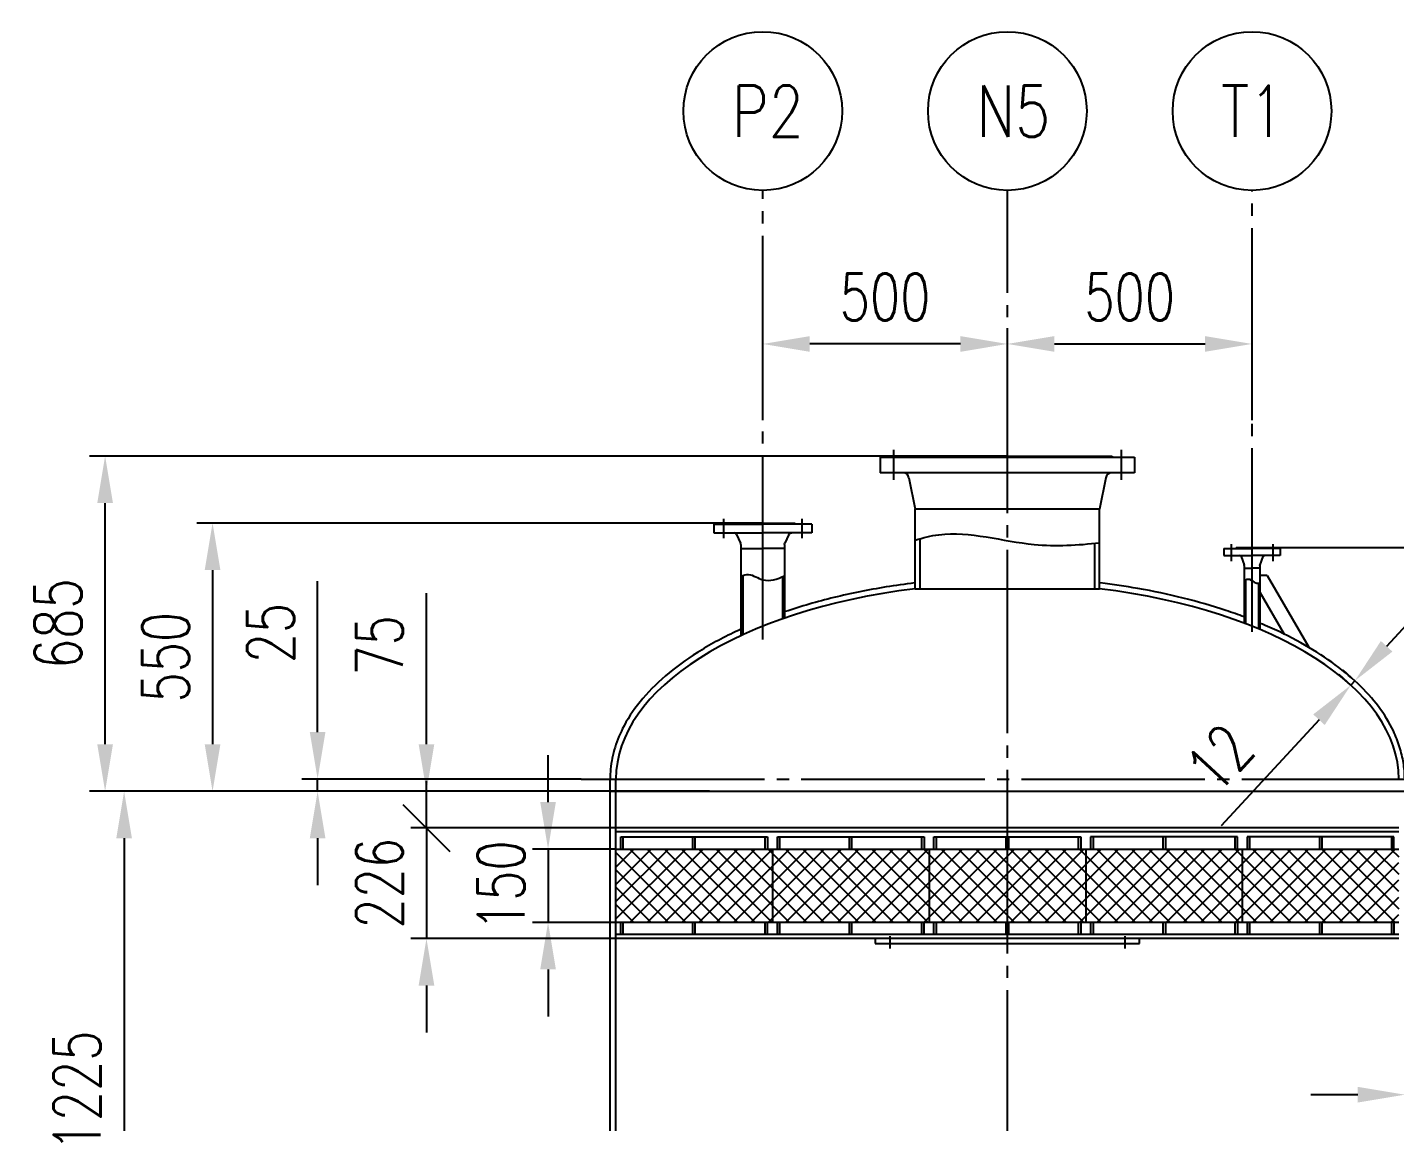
# Model space of a CAD drawing. Extents: x 16825 to 205982, y -10874 to 68273.
# Drawn here: x 188643 to 191438, y 63724 to 65960 of the extents above; entities that cross this region are included whole.
import ezdxf

# ---------------------------------------------------------------- set-up
doc = ezdxf.new("R2010")
doc.units = 0
doc.header["$LTSCALE"] = 5
doc.header["$MEASUREMENT"] = 0
doc.linetypes.add('CENTER', pattern=[18, 15, -1, 1, -1])
doc.linetypes.add('DIVIDE', pattern=[20, 15, -1, 1, -1, 1, -1])
doc.layers.get('0').update_dxf_attribs({"color": 4, "linetype": 'DIVIDE'})
doc.layers.get('DEFPOINTS').update_dxf_attribs({"linetype": 'CONTINUOUS'})
for name, color, linetype in [('CEN', 6, 'CENTER'), ('DIM', 1, 'CONTINUOUS'), ('HAT', 8, 'CONTINUOUS'), ('THIN', 1, 'CONTINUOUS'), ('THK', 2, 'CONTINUOUS'), ('TXT', 3, 'CONTINUOUS')]:
    doc.layers.add(name, color=color, linetype=linetype)
doc.styles.get("Standard").update_dxf_attribs({"font": 'simplex', "width": 0.75, "bigfont": 'hzdx'})
doc.dimstyles.new('DIM3', dxfattribs={"dimscale": 0, "dimtxt": 3, "dimasz": 3, "dimexe": 1, "dimexo": 0, "dimgap": 1.5, "dimtad": 1, "dimdec": 4, "dimdsep": 46, "dimtxsty": 'Standard', "dimcen": 3, "dimclrd": 1, "dimclrt": 3, "dimadec": 0, "dimazin": 0, "dimtfac": 0.75, "dimtdec": 4, "dimtix": 1, "dimtmove": 0, "dimatfit": 0, "dimfxl": 0, "dimtolj": 1, "dimtzin": 0, "dimarcsym": 0})

# ---------------------------------------------------------------- blocks, each defined once
blk = doc.blocks.new('*D176')
at = {"layer": 'DEFPOINTS', "color": 0}
for p in [(190626.9, 66718.7), (192790.8, 66718.7), (192324.3, 63318.7)]:
    blk.add_point(p, dxfattribs=at)
at = {"layer": 'DIM', "lineweight": -2}
for p, q in [((190626.9, 66718.7), (192822.8, 66718.7)), ((192324.3, 63318.7), (192822.8, 63318.7))]:
    blk.add_line(p, q, dxfattribs=at)
at = {"layer": 'DIM', "color": 1, "lineweight": -2}
blk.add_line((192790.8, 63414.7), (192790.8, 66622.7), dxfattribs=at)
at = {"layer": 'DIM', "color": 1}
for points in [[(192774.8, 66622.7), (192806.8, 66622.7), (192790.8, 66718.7)], [(192774.8, 63414.7), (192806.8, 63414.7), (192790.8, 63318.7)]]:
    blk.add_solid(points, dxfattribs=at)
at = {"layer": 'DIM', "color": 3, "insert": (192694.8, 65018.7), "char_height": 96, "attachment_point": 5, "rotation": 90}
blk.add_mtext('\\A1;3400', dxfattribs=at)
blk = doc.blocks.new('*D174')
at = {"layer": 'DEFPOINTS', "color": 0}
for p in [(190606.1, 67027), (190606.1, 66634.7), (191706.1, 65723.8)]:
    blk.add_point(p, dxfattribs=at)
at = {"layer": 'DIM', "lineweight": -2}
for p, q in [((190606.1, 66634.7), (190606.1, 67059)), ((191706.1, 65723.8), (191706.1, 67059))]:
    blk.add_line(p, q, dxfattribs=at)
at = {"layer": 'DIM', "color": 1, "lineweight": -2}
blk.add_line((191610.1, 67027), (190702.1, 67027), dxfattribs=at)
at = {"layer": 'DIM', "color": 1}
for points in [[(190702.1, 67043), (190702.1, 67011), (190606.1, 67027)], [(191610.1, 67043), (191610.1, 67011), (191706.1, 67027)]]:
    blk.add_solid(points, dxfattribs=at)
at = {"layer": 'DIM', "color": 3, "insert": (191156.1, 67123), "char_height": 96, "attachment_point": 5}
blk.add_mtext('\\A1;1100', dxfattribs=at)
blk = doc.blocks.new('*D207')
at = {"layer": 'DEFPOINTS', "color": 0}
for p in [(190146.1, 64946.7), (189021.6, 64398.7), (190037.6, 64398.7)]:
    blk.add_point(p, dxfattribs=at)
at = {"layer": 'DIM', "lineweight": -2}
for p, q in [((190146.1, 64946.7), (188989.6, 64946.7)), ((190037.6, 64398.7), (188989.6, 64398.7))]:
    blk.add_line(p, q, dxfattribs=at)
at = {"layer": 'DIM', "color": 1, "lineweight": -2}
blk.add_line((189021.6, 64850.7), (189021.6, 64494.7), dxfattribs=at)
at = {"layer": 'DIM', "color": 1}
for points in [[(189005.6, 64850.7), (189037.6, 64850.7), (189021.6, 64946.7)], [(189005.6, 64494.7), (189037.6, 64494.7), (189021.6, 64398.7)]]:
    blk.add_solid(points, dxfattribs=at)
at = {"layer": 'DIM', "color": 3, "insert": (188925.6, 64672.7), "char_height": 96, "attachment_point": 5, "rotation": 90}
blk.add_mtext('\\A1;550', dxfattribs=at)
blk = doc.blocks.new('*D205')
at = {"layer": 'DEFPOINTS', "color": 0}
for p in [(188802, 65083.7), (190646.1, 65083.7), (189434.1, 64398.7)]:
    blk.add_point(p, dxfattribs=at)
at = {"layer": 'DIM', "lineweight": -2}
for p, q in [((190646.1, 65083.7), (188770, 65083.7)), ((189434.1, 64398.7), (188770, 64398.7))]:
    blk.add_line(p, q, dxfattribs=at)
at = {"layer": 'DIM', "color": 1, "lineweight": -2}
blk.add_line((188802, 64494.7), (188802, 64987.7), dxfattribs=at)
at = {"layer": 'DIM', "color": 1}
for points in [[(188786, 64987.7), (188818, 64987.7), (188802, 65083.7)], [(188786, 64494.7), (188818, 64494.7), (188802, 64398.7)]]:
    blk.add_solid(points, dxfattribs=at)
at = {"layer": 'DIM', "color": 3, "insert": (188706, 64741.2), "char_height": 96, "attachment_point": 5, "rotation": 90}
blk.add_mtext('\\A1;685', dxfattribs=at)
blk = doc.blocks.new('*D204')
at = {"layer": 'DEFPOINTS', "color": 0}
for p in [(189458.8, 64398.7), (189892.9, 64398.7), (189890.7, 64323.7)]:
    blk.add_point(p, dxfattribs=at)
at = {"layer": 'DIM', "color": 1, "lineweight": -2}
for p, q in [((189458.8, 64494.7), (189458.8, 64803.2)), ((189458.8, 64323.7), (189458.8, 64398.7)), ((189458.8, 64323.7), (189458.8, 64227.7))]:
    blk.add_line(p, q, dxfattribs=at)
at = {"layer": 'DIM', "lineweight": -2}
for p, q in [((189892.9, 64398.7), (189426.8, 64398.7)), ((189890.7, 64323.7), (189426.8, 64323.7))]:
    blk.add_line(p, q, dxfattribs=at)
at = {"layer": 'DIM', "color": 1}
blk.add_solid([(189442.8, 64494.7), (189474.8, 64494.7), (189458.8, 64398.7)], dxfattribs=at)
at = {"layer": 'DIM', "color": 3, "insert": (189362.8, 64696.9), "char_height": 96, "attachment_point": 5, "rotation": 90}
blk.add_mtext('\\A1;75', dxfattribs=at)
blk = doc.blocks.new('_None')
blk = doc.blocks.new('*D206')
at = {"layer": 'DEFPOINTS', "color": 0}
for p in [(189774.9, 64423.7), (189236.3, 64398.7), (189693.8, 64398.7)]:
    blk.add_point(p, dxfattribs=at)
at = {"layer": 'DIM', "color": 1, "lineweight": -2}
for p, q in [((189236.3, 64519.7), (189236.3, 64828.2)), ((189236.3, 64398.7), (189236.3, 64423.7)), ((189236.3, 64302.7), (189236.3, 64206.7))]:
    blk.add_line(p, q, dxfattribs=at)
at = {"layer": 'DIM', "lineweight": -2}
for p, q in [((189774.9, 64423.7), (189204.3, 64423.7)), ((189693.8, 64398.7), (189204.3, 64398.7))]:
    blk.add_line(p, q, dxfattribs=at)
at = {"layer": 'DIM', "color": 1}
for points in [[(189220.3, 64519.7), (189252.3, 64519.7), (189236.3, 64423.7)], [(189220.3, 64302.7), (189252.3, 64302.7), (189236.3, 64398.7)]]:
    blk.add_solid(points, dxfattribs=at)
at = {"layer": 'DIM', "color": 3, "insert": (189140.3, 64721.9), "char_height": 96, "attachment_point": 5, "rotation": 90}
blk.add_mtext('\\A1;25', dxfattribs=at)
blk = doc.blocks.new('*D203')
at = {"layer": 'DEFPOINTS', "color": 0}
for p in [(189846.1, 64280.7), (189707.3, 64130.7), (189846.1, 64130.7)]:
    blk.add_point(p, dxfattribs=at)
at = {"layer": 'DIM', "color": 1, "lineweight": -2}
for p, q in [((189707.3, 64376.7), (189707.3, 64472.7)), ((189707.3, 64280.7), (189707.3, 64130.7)), ((189707.3, 64034.7), (189707.3, 63938.7))]:
    blk.add_line(p, q, dxfattribs=at)
at = {"layer": 'DIM', "lineweight": -2}
for p, q in [((189846.1, 64280.7), (189675.3, 64280.7)), ((189846.1, 64130.7), (189675.3, 64130.7))]:
    blk.add_line(p, q, dxfattribs=at)
at = {"layer": 'DIM', "color": 1}
for points in [[(189691.3, 64376.7), (189723.3, 64376.7), (189707.3, 64280.7)], [(189691.3, 64034.7), (189723.3, 64034.7), (189707.3, 64130.7)]]:
    blk.add_solid(points, dxfattribs=at)
at = {"layer": 'DIM', "color": 3, "insert": (189611.3, 64205.7), "char_height": 96, "attachment_point": 5, "rotation": 90}
blk.add_mtext('\\A1;150', dxfattribs=at)
blk = doc.blocks.new('_Oblique')
at = {"color": 0, "linetype": 'ByBlock', "lineweight": -2}
blk.add_line((-0.5, -0.5), (0.5, 0.5), dxfattribs=at)
blk = doc.blocks.new('*D202')
at = {"layer": 'DEFPOINTS', "color": 0}
for p in [(189548, 64323.7), (189458.8, 64097.7), (189846.1, 64097.7)]:
    blk.add_point(p, dxfattribs=at)
at = {"layer": 'DIM', "color": 1, "lineweight": -2}
for p, q in [((189458.8, 64323.7), (189458.8, 64419.7)), ((189458.8, 64323.7), (189458.8, 64097.7)), ((189458.8, 64001.7), (189458.8, 63905.7))]:
    blk.add_line(p, q, dxfattribs=at)
at = {"layer": 'DIM', "lineweight": -2}
for p, q in [((189548, 64323.7), (189426.8, 64323.7)), ((189846.1, 64097.7), (189426.8, 64097.7))]:
    blk.add_line(p, q, dxfattribs=at)
at = {"layer": 'DIM', "color": 1}
blk.add_solid([(189442.8, 64001.7), (189474.8, 64001.7), (189458.8, 64097.7)], dxfattribs=at)
at = {"layer": 'DIM', "color": 1, "lineweight": -2, "xscale": 96, "yscale": 96, "zscale": 96, "rotation": 270}
blk.add_blockref('_Oblique', (189458.8, 64323.7), dxfattribs=at)
at = {"layer": 'DIM', "color": 3, "insert": (189362.8, 64210.7), "char_height": 96, "attachment_point": 5, "rotation": 90}
blk.add_mtext('\\A1;226', dxfattribs=at)
blk = doc.blocks.new('*D211')
at = {"layer": 'DEFPOINTS', "color": 0}
for p in [(191146.1, 64896.7), (191380.3, 64398.7), (192173.8, 64398.7)]:
    blk.add_point(p, dxfattribs=at)
at = {"layer": 'DIM', "lineweight": -2}
for p, q in [((191146.1, 64896.7), (192205.8, 64896.7)), ((191380.3, 64398.7), (192205.8, 64398.7))]:
    blk.add_line(p, q, dxfattribs=at)
at = {"layer": 'DIM', "color": 1, "lineweight": -2}
blk.add_line((192173.8, 64800.7), (192173.8, 64494.7), dxfattribs=at)
at = {"layer": 'DIM', "color": 1}
for points in [[(192157.8, 64800.7), (192189.8, 64800.7), (192173.8, 64896.7)], [(192157.8, 64494.7), (192189.8, 64494.7), (192173.8, 64398.7)]]:
    blk.add_solid(points, dxfattribs=at)
at = {"layer": 'DIM', "color": 3, "insert": (192077.8, 64647.7), "char_height": 96, "attachment_point": 5, "rotation": 90}
blk.add_mtext('\\A1;500', dxfattribs=at)
blk = doc.blocks.new('*D210')
at = {"layer": 'DEFPOINTS', "color": 0}
for p in [(191348, 64615.5), (191349.4, 64614.3), (191357.5, 64623.1)]:
    blk.add_point(p, dxfattribs=at)
at = {"layer": 'THK', "color": 1, "lineweight": -2}
for p, q in [((191421.3, 64694.9), (191486.3, 64765.5)), ((191357.5, 64623.1), (191332.7, 64646)), ((191349.4, 64614.3), (191324.5, 64637.2)), ((191356.2, 64624.4), (191348, 64615.5)), ((191283, 64545), (191083.1, 64328.2))]:
    blk.add_line(p, q, dxfattribs=at)
at = {"layer": 'THK', "color": 1}
for points in [[(191409.5, 64705.8), (191433, 64684.1), (191356.2, 64624.4)], [(191271.2, 64555.8), (191294.7, 64534.1), (191348, 64615.5)]]:
    blk.add_solid(points, dxfattribs=at)
at = {"layer": 'THK', "color": 3, "insert": (191079.9, 64466.4), "char_height": 96, "attachment_point": 5, "rotation": 47.3208}
blk.add_mtext('\\A1;12', dxfattribs=at)
blk = doc.blocks.new('*D212')
at = {"layer": 'DEFPOINTS', "color": 0}
for p in [(191706.1, 63984.8), (191458.1, 63881.5), (191458.1, 63778.6)]:
    blk.add_point(p, dxfattribs=at)
at = {"layer": 'DIM', "lineweight": -2}
for p, q in [((191706.1, 63984.8), (191706.1, 63746.6)), ((191458.1, 63881.5), (191458.1, 63746.6))]:
    blk.add_line(p, q, dxfattribs=at)
at = {"layer": 'DIM', "color": 1, "lineweight": -2}
for p, q in [((191362.1, 63778.6), (191266.1, 63778.6)), ((191458.1, 63778.6), (191706.1, 63778.6)), ((191802.1, 63778.6), (192179.2, 63778.6))]:
    blk.add_line(p, q, dxfattribs=at)
at = {"layer": 'DIM', "color": 1}
for points in [[(191362.1, 63794.6), (191362.1, 63762.6), (191458.1, 63778.6)], [(191802.1, 63794.6), (191802.1, 63762.6), (191706.1, 63778.6)]]:
    blk.add_solid(points, dxfattribs=at)
at = {"layer": 'DIM', "color": 3, "insert": (192038.7, 63874.6), "char_height": 96, "attachment_point": 5}
blk.add_mtext('\\A1;250', dxfattribs=at)
blk = doc.blocks.new('*D215')
at = {"layer": 'DEFPOINTS', "color": 0}
for p in [(191146.1, 65312.8), (190646.1, 65142.3), (191146.1, 65157.1)]:
    blk.add_point(p, dxfattribs=at)
at = {"layer": 'DIM', "lineweight": -2}
for p, q in [((190646.1, 65142.3), (190646.1, 65344.8)), ((191146.1, 65157.1), (191146.1, 65344.8))]:
    blk.add_line(p, q, dxfattribs=at)
at = {"layer": 'DIM', "color": 1, "lineweight": -2}
blk.add_line((190742.1, 65312.8), (191050.1, 65312.8), dxfattribs=at)
at = {"layer": 'DIM', "color": 1}
for points in [[(190742.1, 65328.8), (190742.1, 65296.8), (190646.1, 65312.8)], [(191050.1, 65328.8), (191050.1, 65296.8), (191146.1, 65312.8)]]:
    blk.add_solid(points, dxfattribs=at)
at = {"layer": 'DIM', "color": 3, "insert": (190896.1, 65408.8), "char_height": 96, "attachment_point": 5}
blk.add_mtext('\\A1;500', dxfattribs=at)
blk = doc.blocks.new('*D214')
at = {"layer": 'DEFPOINTS', "color": 0}
for p in [(190146.1, 65312.8), (190146.1, 65157.1), (190646.1, 65142.3)]:
    blk.add_point(p, dxfattribs=at)
at = {"layer": 'DIM', "lineweight": -2}
for p, q in [((190146.1, 65157.1), (190146.1, 65344.8)), ((190646.1, 65142.3), (190646.1, 65344.8))]:
    blk.add_line(p, q, dxfattribs=at)
at = {"layer": 'DIM', "color": 1, "lineweight": -2}
blk.add_line((190550.1, 65312.8), (190242.1, 65312.8), dxfattribs=at)
at = {"layer": 'DIM', "color": 1}
for points in [[(190242.1, 65328.8), (190242.1, 65296.8), (190146.1, 65312.8)], [(190550.1, 65328.8), (190550.1, 65296.8), (190646.1, 65312.8)]]:
    blk.add_solid(points, dxfattribs=at)
at = {"layer": 'DIM', "color": 3, "insert": (190396.1, 65408.8), "char_height": 96, "attachment_point": 5}
blk.add_mtext('\\A1;500', dxfattribs=at)
blk = doc.blocks.new('*D244')
at = {"layer": 'DEFPOINTS', "color": 0}
for p in [(189834.1, 64398.7), (188840.8, 63173.7), (189327.5, 63173.7)]:
    blk.add_point(p, dxfattribs=at)
at = {"layer": 'DIM', "lineweight": -2}
for p, q in [((189834.1, 64398.7), (188808.8, 64398.7)), ((189327.5, 63173.7), (188808.8, 63173.7))]:
    blk.add_line(p, q, dxfattribs=at)
at = {"layer": 'DIM', "color": 1, "lineweight": -2}
blk.add_line((188840.8, 64302.7), (188840.8, 63269.7), dxfattribs=at)
at = {"layer": 'DIM', "color": 1}
for points in [[(188824.8, 64302.7), (188856.8, 64302.7), (188840.8, 64398.7)], [(188824.8, 63269.7), (188856.8, 63269.7), (188840.8, 63173.7)]]:
    blk.add_solid(points, dxfattribs=at)
at = {"layer": 'DIM', "color": 3, "insert": (188744.8, 63786.2), "char_height": 96, "attachment_point": 5, "rotation": 90}
blk.add_mtext('\\A1;1225', dxfattribs=at)

msp = doc.modelspace()

# ---------------------------------------------------------------- hatches: boundary and pattern name
at = {"layer": 'HAT', "ltscale": 50}
h = msp.add_hatch(dxfattribs=at)
h.set_pattern_fill('ANSI37', color=256, scale=200, style=0)
h.set_pattern_definition([(45, (97636.485, 6399.63), (-17.6776695, 17.6776695), []), (135, (97636.485, 6399.63), (-17.6776695, -17.6776695), [])])
h.paths.add_polyline_path([(191446.09, 64280.657), (191446.09, 64130.657), (189846.09, 64130.657), (189846.09, 64280.657)])

# ---------------------------------------------------------------- linework, layer by layer
at = {"layer": 'CEN', "ltscale": 5}
for p, q in [((190146.09, 64709.096), (190146.09, 65626.635)), ((190646.09, 28517.234), (190646.09, 65626.635)), ((191146.09, 64724.688), (191146.09, 65626.635)), ((189774.938, 64423.657), (191517.243, 64423.657))]:
    msp.add_line(p, q, dxfattribs=at)
at = {"layer": 'CEN'}
for p, q in [((190413.59, 65096.521), (190413.59, 65034.794)), ((190878.59, 65096.521), (190878.59, 65034.794)), ((190066.09, 64955.639), (190066.09, 64915.701)), ((190226.09, 64955.639), (190226.09, 64915.701)), ((191103.59, 64903.447), (191103.59, 64869.103)), ((191188.59, 64903.447), (191188.59, 64869.103)), ((190406.09, 64102.657), (190406.09, 64077.657)), ((190886.09, 64102.657), (190886.09, 64077.657))]:
    msp.add_line(p, q, dxfattribs=at)
at = {"layer": 'DIM'}
for centre in [(190146.09, 65788.821), (190646.09, 65788.821), (191146.09, 65788.821)]:
    msp.add_circle(centre, 162.187, dxfattribs=at)
at = {"layer": 'THIN'}
for points, knots in [([(190457.59, 64911.837), (190473.669, 64916.96), (190552.297, 64936.227), (190680.503, 64895.046), (190790.108, 64901.441), (190834.59, 64906.639)], [73.95406601, 73.95406601, 73.95406601, 73.95406601, 124.63706484, 320.11181234, 454.10104206, 454.10104206, 454.10104206, 454.10104206]), ([(190101.59, 64838.251), (190106.842, 64840.571), (190121.693, 64844.673), (190150.543, 64823.103), (190175.547, 64832.209), (190190.59, 64839.173)], [14.51240889, 14.51240889, 14.51240889, 14.51240889, 31.26172199, 61.96279265, 107.75013966, 107.75013966, 107.75013966, 107.75013966])]:
    msp.add_open_spline(points, degree=3, knots=knots, dxfattribs=at)
at = {"layer": 'THK'}
for p, q in [((190386.09, 65081.657), (190906.09, 65081.657)), ((190386.09, 65081.657), (190386.09, 65049.657)), ((190432.09, 65083.657), (190860.09, 65083.657)), ((190432.09, 65083.657), (190432.09, 65081.657)), ((190860.09, 65083.657), (190860.09, 65081.657)), ((190906.09, 65081.657), (190906.09, 65049.657)), ((190906.09, 65049.657), (190386.09, 65049.657)), ((190444.884, 65039.12), (190457.59, 64975.198)), ((190847.296, 65039.12), (190834.59, 64975.198)), ((190834.59, 64975.198), (190457.59, 64975.198)), ((190457.59, 64812.395), (190457.59, 64975.198)), ((190834.59, 64812.395), (190834.59, 64975.198)), ((190080.09, 64946.67), (190212.09, 64946.67)), ((190080.09, 64946.67), (190080.09, 64944.67)), ((190212.09, 64946.67), (190212.09, 64944.67)), ((190046.09, 64944.67), (190146.09, 64944.67)), ((190046.09, 64944.67), (190046.09, 64926.67)), ((190046.09, 64926.67), (190146.09, 64926.67)), ((190092.776, 64923.459), (190100.903, 64905.979)), ((190101.59, 64903.19), (190101.59, 64894.67)), ((190101.59, 64894.67), (190146.09, 64894.67)), ((190101.59, 64894.67), (190101.59, 64716.71)), ((190190.59, 64894.67), (190190.59, 64752.489)), ((190467.59, 64812.395), (190467.59, 64914.863)), ((190824.59, 64812.395), (190824.59, 64905.516)), ((191088.59, 64894.67), (191146.09, 64894.67)), ((191088.59, 64894.67), (191088.59, 64880.67)), ((191113.59, 64896.67), (191178.59, 64896.67)), ((191113.59, 64896.67), (191113.59, 64894.67)), ((191178.59, 64896.67), (191178.59, 64894.67)), ((191088.59, 64880.67), (191146.09, 64880.67)), ((191124.082, 64878.12), (191129.818, 64861.369)), ((190105.59, 64839.833), (190105.59, 64718.556)), ((190186.59, 64837.362), (190186.59, 64751.094)), ((191130.09, 64859.919), (191130.09, 64854.67)), ((191130.09, 64854.67), (191146.09, 64854.67)), ((191130.09, 64854.67), (191130.09, 64742.148)), ((191162.09, 64854.67), (191162.09, 64729.33)), ((191177.234, 64839.67), (191261.959, 64692.923)), ((190457.59, 64812.395), (190834.59, 64812.395)), ((191133.09, 64831.19), (191133.09, 64741.002)), ((191159.09, 64824.128), (191159.09, 64730.59)), ((191162.09, 64805.9), (191211.736, 64719.911)), ((189834.09, 63227.657), (189834.09, 64423.657)), ((189846.09, 63119.657), (189846.09, 64423.657)), ((189836.09, 64398.657), (191456.09, 64398.657)), ((191446.09, 64323.657), (189846.09, 64323.657)), ((191446.09, 64315.657), (189846.09, 64315.657)), ((189856.09, 64305.657), (190156.09, 64305.657)), ((189856.09, 64280.657), (189856.09, 64305.657)), ((189861.09, 64280.657), (189861.09, 64305.657)), ((190003.09, 64280.657), (190003.09, 64305.657)), ((190008.09, 64280.657), (190008.09, 64305.657)), ((190151.09, 64280.657), (190151.09, 64305.657)), ((190156.09, 64305.657), (190156.09, 64280.657)), ((190176.09, 64280.657), (190176.09, 64305.657)), ((190176.09, 64305.657), (190476.09, 64305.657)), ((190181.09, 64280.657), (190181.09, 64305.657)), ((190323.09, 64280.657), (190323.09, 64305.657)), ((190328.09, 64280.657), (190328.09, 64305.657)), ((190471.09, 64280.657), (190471.09, 64305.657)), ((190476.09, 64305.657), (190476.09, 64280.657)), ((190496.09, 64280.657), (190496.09, 64305.657)), ((190496.09, 64305.657), (190796.09, 64305.657)), ((190501.09, 64280.657), (190501.09, 64305.657)), ((190643.59, 64280.657), (190643.59, 64305.657)), ((190648.59, 64305.657), (190648.59, 64280.657)), ((190791.09, 64305.657), (190791.09, 64280.657)), ((190796.09, 64305.657), (190796.09, 64280.657)), ((191116.09, 64305.657), (190816.09, 64305.657)), ((190816.09, 64305.657), (190816.09, 64280.657)), ((190821.09, 64305.657), (190821.09, 64280.657)), ((190964.09, 64305.657), (190964.09, 64280.657)), ((190969.09, 64305.657), (190969.09, 64280.657)), ((191111.09, 64305.657), (191111.09, 64280.657)), ((191116.09, 64280.657), (191116.09, 64305.657)), ((191436.09, 64305.657), (191136.09, 64305.657)), ((191136.09, 64305.657), (191136.09, 64280.657)), ((191141.09, 64305.657), (191141.09, 64280.657)), ((191284.09, 64305.657), (191284.09, 64280.657)), ((191289.09, 64305.657), (191289.09, 64280.657)), ((191431.09, 64305.657), (191431.09, 64280.657)), ((191436.09, 64280.657), (191436.09, 64305.657)), ((189846.09, 64280.657), (191446.09, 64280.657)), ((189846.09, 64130.657), (189846.09, 64280.657)), ((190166.09, 64280.657), (190166.09, 64130.657)), ((190486.09, 64280.657), (190486.09, 64130.657)), ((190806.09, 64280.657), (190806.09, 64130.657)), ((191126.09, 64280.657), (191126.09, 64130.657)), ((191446.09, 64130.657), (189846.09, 64130.657)), ((189856.09, 64105.657), (189856.09, 64130.657)), ((189861.09, 64105.657), (189861.09, 64130.657)), ((190003.09, 64105.657), (190003.09, 64130.657)), ((190008.09, 64105.657), (190008.09, 64130.657)), ((190151.09, 64105.657), (190151.09, 64130.657)), ((190156.09, 64105.657), (190156.09, 64130.657)), ((190176.09, 64105.657), (190176.09, 64130.657)), ((190181.09, 64105.657), (190181.09, 64130.657)), ((190323.09, 64105.657), (190323.09, 64130.657)), ((190328.09, 64105.657), (190328.09, 64130.657)), ((190471.09, 64105.657), (190471.09, 64130.657)), ((190476.09, 64105.657), (190476.09, 64130.657)), ((190496.09, 64105.657), (190496.09, 64130.657)), ((190501.09, 64105.657), (190501.09, 64130.657)), ((190643.59, 64105.657), (190643.59, 64130.657)), ((190648.59, 64130.657), (190648.59, 64105.657)), ((190791.09, 64130.657), (190791.09, 64105.657)), ((190796.09, 64130.657), (190796.09, 64105.657)), ((190816.09, 64130.657), (190816.09, 64105.657)), ((190821.09, 64130.657), (190821.09, 64105.657)), ((190964.09, 64130.657), (190964.09, 64105.657)), ((190969.09, 64130.657), (190969.09, 64105.657)), ((191111.09, 64130.657), (191111.09, 64105.657)), ((191116.09, 64130.657), (191116.09, 64105.657)), ((191136.09, 64130.657), (191136.09, 64105.657)), ((191141.09, 64130.657), (191141.09, 64105.657)), ((191284.09, 64130.657), (191284.09, 64105.657)), ((191289.09, 64130.657), (191289.09, 64105.657)), ((191431.09, 64130.657), (191431.09, 64105.657)), ((191436.09, 64130.657), (191436.09, 64105.657)), ((191446.09, 64105.657), (189846.09, 64105.657)), ((191446.09, 64097.657), (189846.09, 64097.657)), ((190376.09, 64097.657), (190376.09, 64087.657)), ((190376.09, 64087.657), (190916.09, 64087.657)), ((190916.09, 64087.657), (190916.09, 64097.657))]:
    msp.add_line(p, q, dxfattribs=at)
at = {"layer": 'THK', "extrusion": (-1.22461e-16, 7.4983e-33, -1)}
for p, q in [((190246.09, 64944.67), (190146.09, 64944.67)), ((190246.09, 64926.67), (190146.09, 64926.67)), ((190199.404, 64923.459), (190191.278, 64905.979)), ((190246.09, 64944.67), (190246.09, 64926.67)), ((190190.59, 64894.67), (190146.09, 64894.67)), ((190190.59, 64903.19), (190190.59, 64894.67)), ((191203.59, 64894.67), (191146.09, 64894.67)), ((191203.59, 64894.67), (191203.59, 64880.67)), ((191203.59, 64880.67), (191146.09, 64880.67)), ((191168.098, 64878.12), (191162.362, 64861.369)), ((191162.09, 64854.67), (191146.09, 64854.67)), ((191162.09, 64859.919), (191162.09, 64854.67)), ((191177.234, 64839.67), (191162.09, 64839.67))]:
    msp.add_line(p, q, dxfattribs=at)
at = {"layer": 'THK'}
for centre, radius, start, end in [((190432.973, 65037.657), 12, 7, 90), ((190859.207, 65037.657), 12, 90, 173), ((190087.464, 64920.67), 6, 27.699473, 90), ((190095.59, 64903.19), 6, 360, 27.699473), ((191120.354, 64876.67), 4, 21.250506, 90), ((191126.09, 64859.919), 4, 360, 21.250506)]:
    msp.add_arc(centre, radius, start, end, dxfattribs=at)
at = {"layer": 'THK', "extrusion": (-1.22461e-16, 7.4983e-33, -1)}
for centre, radius, start, end in [((-190204.717, 64920.67), 6, 27.699473, 90), ((-190196.59, 64903.19), 6, 360, 27.699473), ((-191171.826, 64876.67), 4, 21.250506, 90), ((-191166.09, 64859.919), 4, 360, 21.250506)]:
    msp.add_arc(centre, radius, start, end, dxfattribs=at)
at = {"layer": 'THK'}
for major_axis, start_param, end_param in [((-800, 0), -1.3329347, 0), ((800, 0), 0, 1.3329347)]:
    msp.add_ellipse((190646.09, 64423.657), major_axis=major_axis, ratio=0.5, start_param=start_param, end_param=end_param, dxfattribs=at)
for points, knots in [([(190456.146, 64824.308), (190436.643, 64821.944), (190417.313, 64819.215), (190361.752, 64810.239), (190326.12, 64803.046), (190257.214, 64786.19), (190223.939, 64776.527), (190191.645, 64765.539), (190191.117, 64765.36), (190190.59, 64765.179)], [4.950250606, 4.950250606, 4.950250606, 4.950250606, 5.024909042, 5.024909042, 5.167391751, 5.167391751, 5.309874461, 5.309874461, 5.31224244, 5.31224244, 5.31224244, 5.31224244]), ([(191130.09, 64754.973), (191117.894, 64759.544), (191105.445, 64763.94), (191064.723, 64777.476), (191035.543, 64785.911), (190975.348, 64800.891), (190944.332, 64807.435), (190887.489, 64817.391), (190861.915, 64821.17), (190836.034, 64824.308)], [4.069216976, 4.069216976, 4.069216976, 4.069216976, 4.125695771, 4.125695771, 4.250576125, 4.250576125, 4.375456479, 4.375456479, 4.474527355, 4.474527355, 4.474527355, 4.474527355]), ([(191130.09, 64829.738), (191133.704, 64831.791), (191141.732, 64834.097), (191151.73, 64823.822), (191159.305, 64823.969), (191162.09, 64824.49)], [12.58912226, 12.58912226, 12.58912226, 12.58912226, 24.61451536, 39.60861687, 48.0104667, 48.0104667, 48.0104667, 48.0104667]), ([(190101.59, 64729.922), (190073.177, 64716.946), (190046.566, 64702.937), (189997.441, 64673.076), (189974.932, 64657.222), (189934.508, 64623.947), (189916.592, 64606.526), (189885.751, 64570.394), (189872.826, 64551.682), (189854.906, 64518.122), (189848.735, 64503.486), (189839.523, 64473.86), (189836.483, 64458.871), (189834.41, 64437.109), (189834.09, 64430.383), (189834.09, 64423.657)], [5.452532473, 5.452532473, 5.452532473, 5.452532473, 5.59483988, 5.59483988, 5.737322589, 5.737322589, 5.879805298, 5.879805298, 6.022288008, 6.022288008, 6.128943084, 6.128943084, 6.235598161, 6.235598161, 6.283185307, 6.283185307, 6.283185307, 6.283185307]), ([(191458.09, 64423.657), (191458.09, 64434.72), (191457.223, 64445.783), (191453.768, 64467.807), (191451.181, 64478.768), (191444.321, 64500.499), (191440.049, 64511.268), (191426.841, 64538.873), (191416.642, 64555.501), (191392.322, 64587.836), (191378.202, 64603.543), (191346.298, 64633.844), (191328.515, 64648.438), (191289.57, 64676.33), (191268.409, 64689.629), (191223.034, 64714.76), (191198.82, 64726.592), (191169.566, 64739.205), (191165.842, 64740.781), (191162.09, 64742.34)], [3.141592654, 3.141592654, 3.141592654, 3.141592654, 3.219866317, 3.219866317, 3.298139981, 3.298139981, 3.376413644, 3.376413644, 3.501293999, 3.501293999, 3.626174353, 3.626174353, 3.751054707, 3.751054707, 3.875935062, 3.875935062, 4.000815416, 4.000815416, 4.01887538, 4.01887538, 4.01887538, 4.01887538])]:
    msp.add_open_spline(points, degree=3, knots=knots, dxfattribs=at)

# ---------------------------------------------------------------- texts
at = {"layer": 'TXT', "width": 0.8}
for s, p in [('P2', (190082.673, 65735.804)), ('N5', (190582.673, 65735.804)), ('T1', (191082.673, 65735.804))]:
    msp.add_text(s, height=105, dxfattribs=at).set_placement(p)

# ---------------------------------------------------------------- dimensions: what is measured, and where the dimension line sits
at = {"layer": 'DIM'}
for base, p1, p2, picture, middle in [((190606.09, 67026.954), (191706.09, 65723.806), (190606.09, 66634.657), '*D174', (191156.09, 67122.954)), ((191146.09, 65312.779), (190646.09, 65142.313), (191146.09, 65157.136), '*D215', (190896.09, 65408.779))]:
    dim = msp.add_linear_dim(base=base, p1=p1, p2=p2, dimstyle='DIM3', override={"dimscale": 32, "dimdec": 2, "dimclre": 256, "dimtdec": 2}, dxfattribs=at)
    dim.commit()
    dim.dimension.update_dxf_attribs({"geometry": picture, "text_midpoint": middle})
for base, p1, p2, angle, override, picture, middle in [((192790.836, 66718.657), (192324.264, 63318.657), (190626.942, 66718.657), 90, {"dimscale": 32, "dimdec": 2, "dimclre": 256, "dimtdec": 2}, '*D176', (192694.836, 65018.657)), ((190146.09, 65312.779), (190646.09, 65142.313), (190146.09, 65157.136), 180, {"dimscale": 32, "dimdec": 2, "dimclre": 256, "dimtdec": 2}, '*D214', (190396.09, 65408.779)), ((188802.048, 65083.657), (189434.081, 64398.657), (190646.09, 65083.657), 90, {"dimscale": 32, "dimdec": 2, "dimclre": 256, "dimtdec": 2}, '*D205', (188706.048, 64741.157)), ((189707.326, 64130.657), (189846.09, 64280.657), (189846.09, 64130.657), 90, {"dimscale": 32, "dimdec": 2, "dimclre": 256, "dimtdec": 2}, '*D203', (189611.326, 64205.657)), ((189458.787, 64097.657), (189547.964, 64323.657), (189846.09, 64097.657), 90, {"dimscale": 32, "dimdec": 2, "dimblk1": 'Oblique', "dimsah": 1, "dimclre": 256, "dimtdec": 2}, '*D202', (189362.787, 64210.657)), ((188840.813, 63173.657), (189834.09, 64398.657), (189327.456, 63173.657), 90, {"dimscale": 32, "dimdec": 2, "dimclre": 256, "dimtdec": 2}, '*D244', (188744.813, 63786.157))]:
    dim = msp.add_linear_dim(base=base, p1=p1, p2=p2, angle=angle, dimstyle='DIM3', override=override, dxfattribs=at)
    dim.commit()
    dim.dimension.update_dxf_attribs({"geometry": picture, "text_midpoint": middle})
for base, p1, p2, text, picture, middle in [((189021.636, 64398.657), (190146.09, 64946.67), (190037.62, 64398.657), '550', '*D207', (188925.636, 64672.664)), ((192173.817, 64398.657), (191146.09, 64896.67), (191380.276, 64398.657), '500', '*D211', (192077.817, 64647.664))]:
    dim = msp.add_linear_dim(base=base, p1=p1, p2=p2, angle=90, text=text, dimstyle='DIM3', override={"dimscale": 32, "dimdec": 2, "dimclre": 256, "dimtdec": 2}, dxfattribs=at)
    dim.commit()
    dim.dimension.update_dxf_attribs({"geometry": picture, "text_midpoint": middle})
for base, p1, p2, override, picture, middle in [((189236.265, 64398.657), (189774.938, 64423.657), (189693.836, 64398.657), {"dimscale": 32, "dimdec": 2, "dimclre": 256, "dimtdec": 2}, '*D206', (189236.265, 64721.943)), ((189458.787, 64398.657), (189890.738, 64323.657), (189892.864, 64398.657), {"dimscale": 32, "dimdec": 2, "dimblk1": 'None', "dimsah": 1, "dimclre": 256, "dimtdec": 2}, '*D204', (189458.787, 64696.943))]:
    dim = msp.add_linear_dim(base=base, p1=p1, p2=p2, angle=90, dimstyle='DIM3', override=override, dxfattribs=at)
    dim.commit()
    dim.dimension.update_dxf_attribs({"geometry": picture, "text_midpoint": middle, "dimtype": 160})
dim = msp.add_linear_dim(base=(191458.09, 63778.645), p1=(191706.09, 63984.767), p2=(191458.09, 63881.526), text='250', dimstyle='DIM3', override={"dimscale": 32, "dimdec": 2, "dimclre": 256, "dimtdec": 2}, dxfattribs=at)
dim.commit()
dim.dimension.update_dxf_attribs({"geometry": '*D212', "text_midpoint": (192038.662, 63778.645), "dimtype": 160})
at = {"layer": 'THK'}
dim = msp.add_linear_dim(base=(191348.046, 64615.534), p1=(191357.489, 64623.149), p2=(191349.355, 64614.327), angle=227.320828, dimstyle='DIM3', override={"dimscale": 32, "dimdec": 2, "dimclre": 1, "dimtdec": 2}, dxfattribs=at)
dim.commit()
dim.dimension.update_dxf_attribs({"geometry": '*D210', "text_midpoint": (191150.489, 64401.287), "dimtype": 161})

doc.saveas('drawing.dxf')
